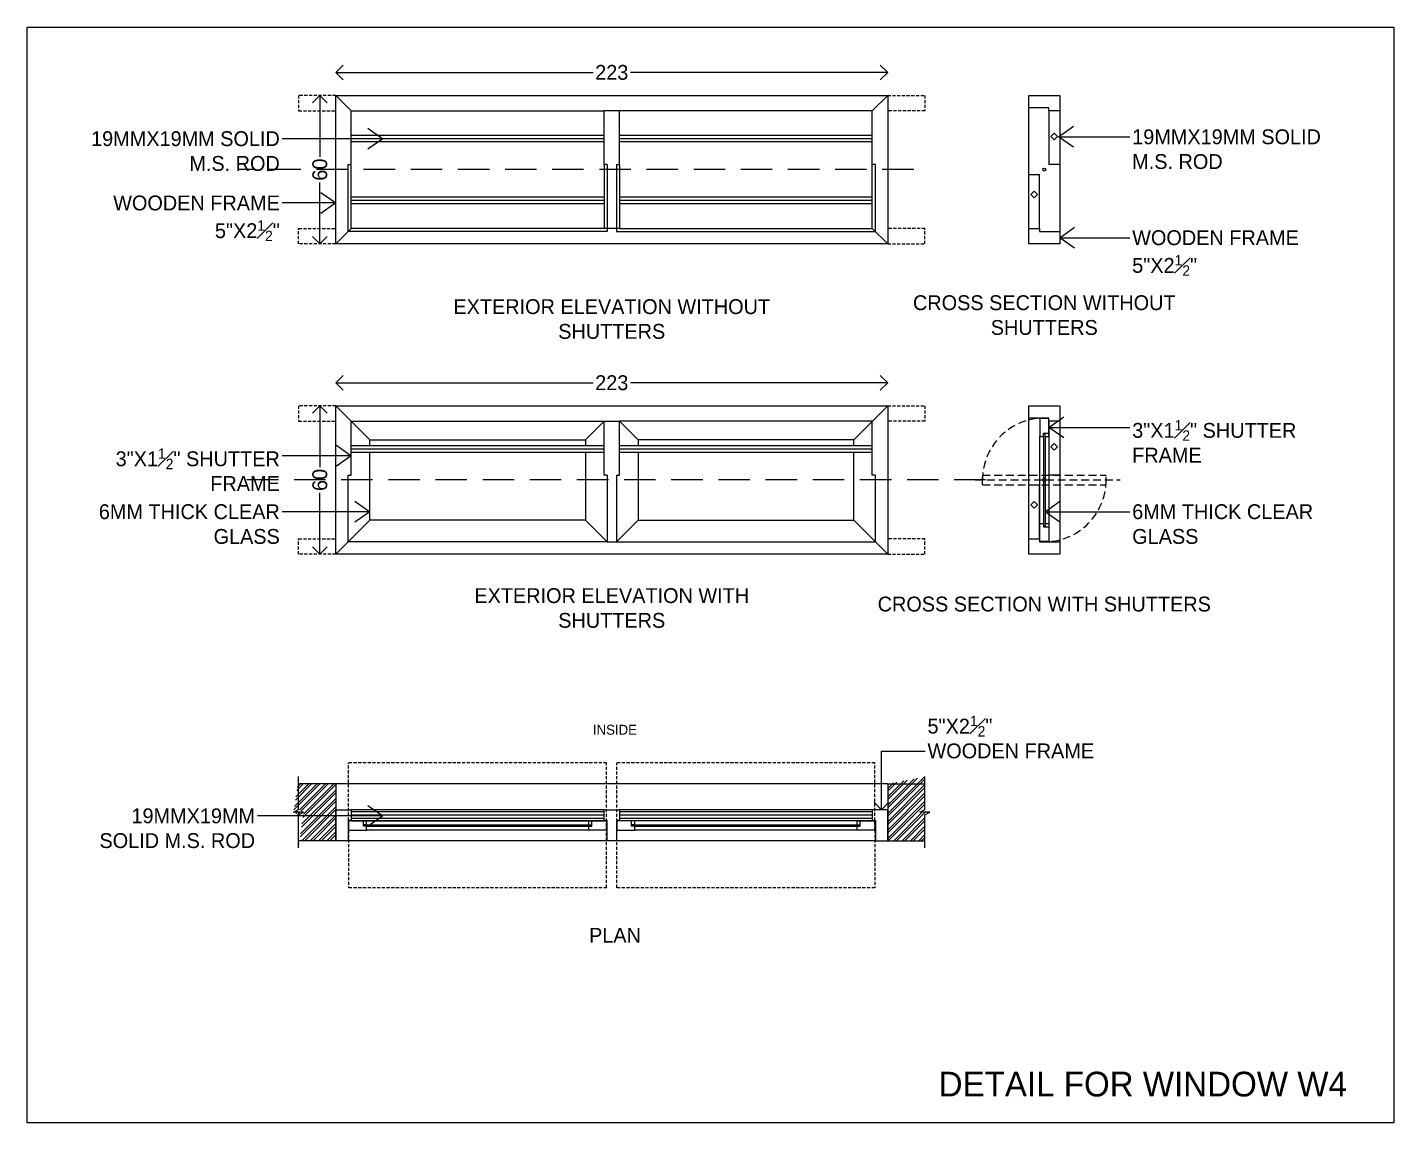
# Model space of a CAD drawing. Header units: metres. Extents: x -16 to 65907, y -5261 to 15511.
# Drawn here: x 33660 to 34212, y 9332 to 9775 of the extents above; entities that cross this region are included whole.
import ezdxf

# ---------------------------------------------------------------- set-up
doc = ezdxf.new("R2010")
doc.units = ezdxf.units.M
doc.header["$PDMODE"] = 67
doc.header["$PDSIZE"] = -5
doc.linetypes.add('DASHED', pattern=[19.05, 12.7, -6.35])
doc.layers.get('0').update_dxf_attribs({"color": 6})
for name, color, linetype in [('BC-DIMENSION', 8, 'Continuous'), ('BC-GREYCOLOR', 8, 'Continuous'), ('BC-HATCH', 8, 'Continuous'), ('BC-JOINERY', 93, 'Continuous'), ('BC-TEXT', 7, 'Continuous'), ('BC-WHITECOLOR', 7, 'Continuous')]:
    doc.layers.add(name, color=color, linetype=linetype)
doc.styles.add('BC-1IN10-2', font='FreeSans.ttf', dxfattribs={"height": 4})
doc.styles.add('BC-1IN10-3', font='FreeSans.ttf', dxfattribs={"height": 6})
doc.styles.add('BC-1IN50-1', font='FreeSans.ttf', dxfattribs={"height": 10})
doc.dimstyles.new('BC-1IN10-3', dxfattribs={"dimtxt": 6, "dimasz": 6, "dimexe": 0.18, "dimexo": 0.0625, "dimgap": 1, "dimtad": 0, "dimtoh": 1, "dimzin": 12, "dimdsep": 46, "dimtxsty": 'BC-1IN10-3', "dimblk": 'OPEN90', "dimcen": 0.09, "dimse1": 1, "dimse2": 1, "dimclrd": 256, "dimclre": 256, "dimclrt": 7, "dimadec": 0, "dimazin": 0, "dimtfac": 1, "dimtdec": 1, "dimtofl": 0, "dimtmove": 1, "dimatfit": 3, "dimldrblk": 'OPEN90', "dimfxl": 1, "dimtolj": 1, "dimtzin": 0, "dimlwd": -3, "dimarcsym": 0})
doc.dimstyles.new('BC-1IN50-1', dxfattribs={"dimtxt": 10, "dimasz": 10, "dimexe": 0.18, "dimexo": 0.0625, "dimgap": 1, "dimtad": 0, "dimdec": 1, "dimzin": 12, "dimdsep": 46, "dimtxsty": 'BC-1IN50-1', "dimblk": 'OPEN90', "dimcen": 0.09, "dimse1": 1, "dimse2": 1, "dimclrd": 8, "dimclre": 256, "dimclrt": 7, "dimadec": 0, "dimazin": 0, "dimtfac": 1, "dimtdec": 0, "dimtofl": 0, "dimtmove": 1, "dimatfit": 3, "dimfxl": 1, "dimtolj": 1, "dimtzin": 0, "dimlwd": -3, "dimarcsym": 0})

# ---------------------------------------------------------------- blocks, each defined once
blk = doc.blocks.new('_OPEN90')
at = {"color": 0, "linetype": 'ByBlock'}
for p, q in [((0, 0), (-1, 0)), ((-0.5, 0.5), (0, 0)), ((0, 0), (-0.5, -0.5))]:
    blk.add_line(p, q, dxfattribs=at)
blk = doc.blocks.new('*D818')
at = {"layer": 'BC-DIMENSION', "lineweight": -3}
for p, q in [((33791.03, 9756.34), (33889.01, 9756.34)), ((34002.03, 9756.34), (33904.05, 9756.34))]:
    blk.add_line(p, q, dxfattribs=at)
at = {"layer": 'Defpoints', "color": 0}
for p in [(33785.03, 9756.34), (33785.03, 9747.08), (34008.03, 9747.08)]:
    blk.add_point(p, dxfattribs=at)
at = {"layer": 'BC-DIMENSION', "lineweight": -3, "xscale": 6, "yscale": 6, "zscale": 6, "rotation": 180}
blk.add_blockref('_OPEN90', (33785.03, 9756.34), dxfattribs=at)
at = {"layer": 'BC-DIMENSION', "lineweight": -3, "xscale": 6, "yscale": 6, "zscale": 6}
blk.add_blockref('_OPEN90', (34008.03, 9756.34), dxfattribs=at)
at = {"layer": 'BC-DIMENSION', "color": 7, "insert": (33896.53, 9756.34), "char_height": 6, "attachment_point": 5, "style": 'BC-1IN10-3'}
blk.add_mtext('\\A1;223', dxfattribs=at)
blk = doc.blocks.new('*D820')
at = {"layer": 'BC-DIMENSION', "lineweight": -3}
for p, q in [((33778.6, 9741.08), (33778.6, 9722.28)), ((33778.6, 9693.08), (33778.6, 9711.89))]:
    blk.add_line(p, q, dxfattribs=at)
at = {"layer": 'Defpoints', "color": 0}
for p in [(33778.6, 9747.08), (33785.03, 9747.08), (33785.03, 9687.08)]:
    blk.add_point(p, dxfattribs=at)
at = {"layer": 'BC-DIMENSION', "lineweight": -3, "xscale": 6, "yscale": 6, "zscale": 6}
for p, rotation in [((33778.6, 9747.08), 90), ((33778.6, 9687.08), 270)]:
    blk.add_blockref('_OPEN90', p, dxfattribs=dict(at, rotation=rotation))
at = {"layer": 'BC-DIMENSION', "color": 7, "insert": (33778.6, 9717.08), "char_height": 6, "attachment_point": 5, "rotation": 90, "style": 'BC-1IN10-3'}
blk.add_mtext('\\A1;60', dxfattribs=at)
blk = doc.blocks.new('*D821')
at = {"layer": 'BC-DIMENSION', "lineweight": -3}
for p, q in [((33791.03, 9630.96), (33889.01, 9630.96)), ((34002.03, 9630.96), (33904.05, 9630.96))]:
    blk.add_line(p, q, dxfattribs=at)
at = {"layer": 'Defpoints', "color": 0}
for p in [(33785.03, 9630.96), (33785.03, 9621.71), (34008.03, 9621.71)]:
    blk.add_point(p, dxfattribs=at)
at = {"layer": 'BC-DIMENSION', "lineweight": -3, "xscale": 6, "yscale": 6, "zscale": 6, "rotation": 180}
blk.add_blockref('_OPEN90', (33785.03, 9630.96), dxfattribs=at)
at = {"layer": 'BC-DIMENSION', "lineweight": -3, "xscale": 6, "yscale": 6, "zscale": 6}
blk.add_blockref('_OPEN90', (34008.03, 9630.96), dxfattribs=at)
at = {"layer": 'BC-DIMENSION', "color": 7, "insert": (33896.53, 9630.96), "char_height": 6, "attachment_point": 5, "style": 'BC-1IN10-3'}
blk.add_mtext('\\A1;223', dxfattribs=at)
blk = doc.blocks.new('*D822')
at = {"layer": 'BC-DIMENSION', "lineweight": -3}
for p, q in [((33778.6, 9615.71), (33778.6, 9596.9)), ((33778.6, 9567.71), (33778.6, 9586.51))]:
    blk.add_line(p, q, dxfattribs=at)
at = {"layer": 'Defpoints', "color": 0}
for p in [(33778.6, 9621.71), (33785.03, 9621.71), (33785.03, 9561.71)]:
    blk.add_point(p, dxfattribs=at)
at = {"layer": 'BC-DIMENSION', "lineweight": -3, "xscale": 6, "yscale": 6, "zscale": 6}
for p, rotation in [((33778.6, 9621.71), 90), ((33778.6, 9561.71), 270)]:
    blk.add_blockref('_OPEN90', p, dxfattribs=dict(at, rotation=rotation))
at = {"layer": 'BC-DIMENSION', "color": 7, "insert": (33778.6, 9591.71), "char_height": 6, "attachment_point": 5, "rotation": 90, "style": 'BC-1IN10-3'}
blk.add_mtext('\\A1;60', dxfattribs=at)

msp = doc.modelspace()

# ---------------------------------------------------------------- hatches: boundary and pattern name
at = {"layer": 'BC-HATCH'}
h = msp.add_hatch(dxfattribs=at)
h.set_pattern_fill('ANSI32', color=256, scale=0.25, style=0)
h.set_pattern_definition([(45, (214.4958, 779.009), (-1.68379802, 1.68379802), []), (45, (215.6183, 779.009), (-1.68379802, 1.68379802), [])])
edge = h.paths.add_edge_path()
edge.add_line((34023.027, 9443.102), (34023.027, 9456.41))
edge.add_line((34023.027, 9456.41), (34025.047, 9457.477))
edge.add_line((34025.047, 9457.477), (34021.006, 9457.477))
edge.add_line((34021.006, 9457.477), (34023.027, 9458.544))
edge.add_line((34023.027, 9458.544), (34023.027, 9471.852))
edge.add_line((34008.027, 9468.977), (34023.027, 9468.977))
edge.add_line((34008.027, 9468.977), (34008.027, 9445.977))
edge.add_line((34008.027, 9445.977), (34023.027, 9445.977))
edge = h.paths.add_edge_path()
edge.add_line((33785.027, 9468.977), (33785.027, 9445.977))
edge.add_line((33785.027, 9468.977), (33770.027, 9468.977))
edge.add_line((33770.027, 9458.544), (33770.027, 9471.852))
edge.add_line((33768.006, 9457.477), (33770.027, 9458.544))
edge.add_line((33772.047, 9457.477), (33768.006, 9457.477))
edge.add_line((33770.027, 9456.41), (33772.047, 9457.477))
edge.add_line((33770.027, 9443.102), (33770.027, 9456.41))
edge.add_line((33785.027, 9445.977), (33770.027, 9445.977))

# ---------------------------------------------------------------- linework, layer by layer
for p, q in [((34065.017, 9747.084), (34077.517, 9747.084)), ((34065.017, 9621.705), (34077.517, 9621.705))]:
    msp.add_line(p, q)
at = {"layer": 'BC-GREYCOLOR'}
for p, q in [((33791.277, 9740.834), (33785.027, 9747.084)), ((34001.777, 9740.834), (34008.027, 9747.084)), ((33899.652, 9740.834), (33893.402, 9740.834)), ((33791.277, 9693.334), (33785.027, 9687.084)), ((33899.652, 9693.334), (33893.402, 9693.334)), ((34008.027, 9687.084), (34001.777, 9693.334)), ((33798.777, 9607.955), (33785.027, 9621.705)), ((33994.277, 9607.955), (34008.027, 9621.705)), ((33885.902, 9607.955), (33893.402, 9615.455)), ((33893.402, 9615.455), (33899.652, 9615.455)), ((33899.652, 9615.455), (33907.152, 9607.955)), ((33798.777, 9575.455), (33785.027, 9561.705)), ((33885.902, 9575.455), (33894.652, 9566.705)), ((33898.402, 9566.705), (33907.152, 9575.455)), ((33994.277, 9575.455), (34008.027, 9561.705)), ((33894.652, 9566.705), (33898.402, 9566.705)), ((34008.027, 9468.977), (33785.027, 9468.977))]:
    msp.add_line(p, q, dxfattribs=at)
at = {"layer": 'BC-GREYCOLOR', "linetype": 'DASHED'}
for p, q in [((34018.526, 9717.084), (33745.466, 9717.084)), ((34047.587, 9591.705), (33745.466, 9591.705))]:
    msp.add_line(p, q, dxfattribs=at)
at = {"layer": 'BC-GREYCOLOR', "linetype": 'DASHED', "ltscale": 0.25}
for p, q in [((34043.34, 9591.705), (34101.868, 9591.705)), ((34046.267, 9593.605), (34096.267, 9593.605)), ((34046.267, 9589.805), (34046.267, 9593.605)), ((34046.267, 9589.805), (34096.267, 9589.805)), ((34096.267, 9589.805), (34096.267, 9593.605))]:
    msp.add_line(p, q, dxfattribs=at)
at = {"layer": 'BC-GREYCOLOR', "linetype": 'DASHED', "ltscale": 0.1}
for p, q in [((33790.227, 9450.327), (33790.227, 9477.467)), ((33894.452, 9477.467), (33790.227, 9477.467)), ((33894.452, 9426.987), (33894.452, 9477.467)), ((34002.827, 9477.467), (33898.602, 9477.467)), ((33898.602, 9426.987), (33898.602, 9477.467)), ((34002.827, 9450.327), (34002.827, 9477.467)), ((33790.227, 9454.127), (33790.227, 9426.987)), ((34002.827, 9454.127), (34002.827, 9426.987)), ((33894.452, 9426.987), (33790.227, 9426.987)), ((34002.827, 9426.987), (33898.602, 9426.987))]:
    msp.add_line(p, q, dxfattribs=at)
for points in [[(33785.027, 9747.084), (33770.027, 9747.084), (33770.027, 9740.834), (33785.027, 9740.834)], [(34008.027, 9747.084), (34023.027, 9747.084), (34023.027, 9740.834), (34008.027, 9740.834)], [(33785.027, 9687.084), (33770.027, 9687.084), (33770.027, 9693.334), (33785.027, 9693.334)], [(34008.027, 9687.084), (34023.027, 9687.084), (34023.027, 9693.334), (34008.027, 9693.334)], [(33785.027, 9621.705), (33770.027, 9621.705), (33770.027, 9615.455), (33785.027, 9615.455)], [(34008.027, 9621.705), (34023.027, 9621.705), (34023.027, 9615.455), (34008.027, 9615.455)], [(33785.027, 9561.705), (33770.027, 9561.705), (33770.027, 9567.955), (33785.027, 9567.955)], [(34008.027, 9561.705), (34023.027, 9561.705), (34023.027, 9567.955), (34008.027, 9567.955)]]:
    msp.add_lwpolyline(points, dxfattribs=at)
at = {"layer": 'BC-GREYCOLOR', "linetype": 'DASHED', "ltscale": 0.25}
for start, end in [(85.64132, 180), (265.64132, 0)]:
    msp.add_arc((34071.267, 9591.705), 25, start, end, dxfattribs=at)
at = {"layer": 'BC-JOINERY'}
for p, q in [((34070.992, 9610.583), (34071.592, 9610.583)), ((34070.992, 9609.333), (34070.992, 9610.583)), ((34071.592, 9610.583), (34073.167, 9610.583)), ((34071.592, 9609.333), (34071.592, 9610.583)), ((34071.592, 9573.077), (34070.992, 9573.077)), ((34070.992, 9572.827), (34071.592, 9572.827)), ((34071.592, 9572.827), (34073.167, 9572.827)), ((33796.177, 9452.452), (33796.177, 9454.027)), ((33796.177, 9451.852), (33796.177, 9452.452)), ((33797.427, 9452.452), (33796.177, 9452.452)), ((33797.427, 9451.852), (33796.177, 9451.852)), ((33888.252, 9452.452), (33888.252, 9451.852)), ((33888.502, 9452.452), (33888.502, 9454.027)), ((33888.502, 9451.852), (33888.502, 9452.452)), ((33904.552, 9452.452), (33904.552, 9454.027)), ((33904.552, 9451.852), (33904.552, 9452.452)), ((33905.802, 9452.452), (33904.552, 9452.452)), ((33905.802, 9451.852), (33904.552, 9451.852)), ((33996.627, 9452.452), (33996.627, 9451.852)), ((33996.877, 9452.452), (33996.877, 9454.027)), ((33996.877, 9451.852), (33996.877, 9452.452))]:
    msp.add_line(p, q, dxfattribs=at)
for points in [[(34077.517, 9740.834), (34073.167, 9740.834), (34073.167, 9742.084), (34065.017, 9742.084), (34065.017, 9747.084), (34077.517, 9747.084)], [(34065.017, 9693.334), (34069.367, 9693.334), (34069.367, 9692.084), (34077.517, 9692.084), (34077.517, 9687.084), (34065.017, 9687.084)], [(34077.517, 9615.455), (34073.167, 9615.455), (34073.167, 9616.705), (34065.017, 9616.705), (34065.017, 9621.705), (34077.517, 9621.705)], [(34065.017, 9567.955), (34069.367, 9567.955), (34069.367, 9566.705), (34077.517, 9566.705), (34077.517, 9561.705), (34065.017, 9561.705)], [(33791.277, 9458.477), (33791.277, 9454.127), (33790.027, 9454.127), (33790.027, 9445.977), (33785.027, 9445.977), (33785.027, 9458.477)], [(33894.652, 9445.977), (33894.652, 9454.127), (33893.402, 9454.127), (33893.402, 9458.477), (33899.652, 9458.477), (33899.652, 9454.127), (33898.402, 9454.127), (33898.402, 9445.977), (33894.652, 9445.977)], [(34001.777, 9458.477), (34001.777, 9454.127), (34003.027, 9454.127), (34003.027, 9445.977), (34008.027, 9445.977), (34008.027, 9458.477)]]:
    msp.add_lwpolyline(points, close=True, dxfattribs=at)
for points in [[(34071.592, 9609.333), (34073.167, 9609.333), (34073.167, 9616.533), (34069.417, 9616.533), (34069.417, 9609.333), (34070.992, 9609.333)], [(34071.592, 9574.077), (34073.167, 9574.077), (34073.167, 9566.877), (34069.417, 9566.877), (34069.417, 9574.077), (34070.992, 9574.077)], [(33797.427, 9452.452), (33797.427, 9454.027), (33790.227, 9454.027), (33790.227, 9450.277), (33797.427, 9450.277), (33797.427, 9451.852)], [(33887.252, 9452.452), (33887.252, 9454.027), (33894.452, 9454.027), (33894.452, 9450.277), (33887.252, 9450.277), (33887.252, 9451.852)], [(33905.802, 9452.452), (33905.802, 9454.027), (33898.602, 9454.027), (33898.602, 9450.277), (33905.802, 9450.277), (33905.802, 9451.852)], [(33995.627, 9452.452), (33995.627, 9454.027), (34002.827, 9454.027), (34002.827, 9450.277), (33995.627, 9450.277), (33995.627, 9451.852)]]:
    msp.add_lwpolyline(points, dxfattribs=at)
at = {"layer": 'BC-WHITECOLOR'}
for p, q in [((33791.277, 9740.834), (33893.402, 9740.834)), ((33791.277, 9719.084), (33791.277, 9740.834)), ((33893.402, 9719.084), (33893.402, 9740.834)), ((33899.652, 9719.084), (33899.652, 9740.834)), ((34001.777, 9740.834), (33899.652, 9740.834)), ((34065.017, 9693.334), (34065.017, 9742.084)), ((34073.167, 9740.834), (34073.167, 9719.084)), ((34077.517, 9740.834), (34077.517, 9692.084)), ((33893.402, 9730.928), (33791.277, 9730.928)), ((33893.402, 9729.584), (33791.277, 9729.584)), ((33893.402, 9728.241), (33791.277, 9728.241)), ((34001.777, 9730.928), (33899.652, 9730.928)), ((34001.777, 9729.584), (33899.652, 9729.584)), ((34001.777, 9728.241), (33899.652, 9728.241)), ((33790.027, 9692.084), (33790.027, 9719.084)), ((33790.027, 9719.084), (33791.277, 9719.084)), ((33791.277, 9693.334), (33791.277, 9719.084)), ((33894.652, 9719.084), (33893.402, 9719.084)), ((33893.402, 9719.084), (33893.402, 9693.334)), ((33894.652, 9719.084), (33894.652, 9692.084)), ((33898.402, 9719.084), (33899.652, 9719.084)), ((33899.652, 9719.084), (33899.652, 9693.334)), ((34001.777, 9693.334), (34001.777, 9719.084)), ((34077.517, 9719.084), (34073.167, 9719.084)), ((34065.017, 9715.084), (34069.367, 9715.084)), ((34069.367, 9693.334), (34069.367, 9715.084)), ((33893.402, 9705.928), (33791.277, 9705.928)), ((33893.402, 9704.584), (33791.277, 9704.584)), ((34001.777, 9705.928), (33899.652, 9705.928)), ((34001.777, 9704.584), (33899.652, 9704.584)), ((33893.402, 9703.241), (33791.277, 9703.241)), ((34001.777, 9703.241), (33899.652, 9703.241)), ((33893.402, 9693.334), (33791.277, 9693.334)), ((33899.652, 9693.334), (34001.777, 9693.334)), ((33894.652, 9692.084), (33790.027, 9692.084)), ((34065.017, 9567.955), (34065.017, 9616.705)), ((33791.277, 9615.455), (33893.402, 9615.455)), ((33893.402, 9593.705), (33893.402, 9615.455)), ((33899.652, 9593.705), (33899.652, 9615.455)), ((34001.777, 9615.455), (33899.652, 9615.455)), ((34071.592, 9610.333), (34070.992, 9610.333)), ((34073.167, 9615.455), (34073.167, 9593.705)), ((34077.517, 9615.455), (34077.517, 9566.705)), ((33893.402, 9605.549), (33791.277, 9605.549)), ((34001.777, 9605.549), (33899.652, 9605.549)), ((34069.417, 9574.077), (34069.417, 9609.333)), ((34070.992, 9609.333), (34070.992, 9572.827)), ((34071.592, 9609.333), (34071.592, 9572.827)), ((34073.167, 9605.519), (34073.167, 9574.077)), ((33893.402, 9604.205), (33791.277, 9604.205)), ((33893.402, 9602.862), (33791.277, 9602.862)), ((34001.777, 9604.205), (33899.652, 9604.205)), ((34001.777, 9602.862), (33899.652, 9602.862)), ((33894.652, 9593.705), (33893.402, 9593.705)), ((33898.402, 9593.705), (33899.652, 9593.705)), ((34065.017, 9589.705), (34069.367, 9589.705)), ((34069.367, 9567.955), (34069.367, 9589.705)), ((34077.517, 9593.705), (34073.167, 9593.705)), ((33770.027, 9458.544), (33770.027, 9471.852)), ((33785.027, 9468.977), (33770.027, 9468.977)), ((33785.027, 9468.977), (33785.027, 9445.977)), ((34008.027, 9468.977), (34008.027, 9445.977)), ((34008.027, 9468.977), (34023.027, 9468.977)), ((34023.027, 9458.544), (34023.027, 9471.852)), ((33768.006, 9457.477), (33770.027, 9458.544)), ((33772.047, 9457.477), (33768.006, 9457.477)), ((33770.027, 9456.41), (33772.047, 9457.477)), ((33770.027, 9443.102), (33770.027, 9456.41)), ((33893.402, 9458.477), (33791.277, 9458.477)), ((33893.402, 9457.645), (33791.277, 9457.645)), ((33893.402, 9456.302), (33791.277, 9456.302)), ((34001.777, 9458.477), (33899.652, 9458.477)), ((34001.777, 9457.645), (33899.652, 9457.645)), ((34001.777, 9456.302), (33899.652, 9456.302)), ((34021.006, 9457.477), (34023.027, 9458.544)), ((34025.047, 9457.477), (34021.006, 9457.477)), ((34023.027, 9456.41), (34025.047, 9457.477)), ((34023.027, 9443.102), (34023.027, 9456.41)), ((33893.402, 9454.958), (33791.277, 9454.958)), ((33791.277, 9454.127), (33893.402, 9454.127)), ((33791.304, 9454.027), (33813.054, 9454.027)), ((33796.427, 9452.452), (33796.427, 9451.852)), ((33797.427, 9452.452), (33888.502, 9452.452)), ((33797.427, 9451.852), (33888.502, 9451.852)), ((33887.252, 9450.277), (33797.427, 9450.277)), ((33801.24, 9454.027), (33887.252, 9454.027)), ((34001.777, 9454.958), (33899.652, 9454.958)), ((33899.652, 9454.127), (34001.777, 9454.127)), ((33904.802, 9452.452), (33904.802, 9451.852)), ((33905.802, 9452.452), (33996.877, 9452.452)), ((33905.802, 9451.852), (33996.877, 9451.852)), ((33995.627, 9450.277), (33905.802, 9450.277)), ((33785.027, 9445.977), (33770.027, 9445.977)), ((34003.027, 9445.977), (33790.027, 9445.977)), ((34008.027, 9445.977), (34023.027, 9445.977))]:
    msp.add_line(p, q, dxfattribs=at)
for points in [[(34008.027, 9747.084), (34008.027, 9687.084), (33785.027, 9687.084), (33785.027, 9747.084)], [(34075.317, 9729.074), (34076.66, 9730.418), (34075.317, 9731.761), (34073.973, 9730.418)], [(34067.192, 9705.741), (34068.535, 9707.084), (34067.192, 9708.428), (34065.848, 9707.084)], [(34008.027, 9621.705), (34008.027, 9561.705), (33785.027, 9561.705), (33785.027, 9621.705)], [(34075.317, 9603.695), (34076.66, 9605.038), (34075.317, 9606.382), (34073.973, 9605.038)], [(34067.192, 9580.362), (34068.535, 9581.705), (34067.192, 9583.049), (34065.848, 9581.705)]]:
    msp.add_lwpolyline(points, close=True, dxfattribs=at)
for points in [[(33898.402, 9719.084), (33898.402, 9692.084), (34003.027, 9692.084), (34003.027, 9719.084), (34001.777, 9719.084), (34001.777, 9740.834)], [(33894.652, 9593.705), (33894.652, 9566.705), (33790.027, 9566.705), (33790.027, 9593.705), (33791.277, 9593.705), (33791.277, 9615.455)], [(33898.402, 9593.705), (33898.402, 9566.705), (34003.027, 9566.705), (34003.027, 9593.705), (34001.777, 9593.705), (34001.777, 9615.455)], [(33798.777, 9605.549), (33798.777, 9607.955), (33885.902, 9607.955), (33885.902, 9605.549)], [(33994.277, 9605.549), (33994.277, 9607.955), (33907.152, 9607.955), (33907.152, 9605.549)], [(33885.902, 9602.862), (33885.902, 9575.455), (33798.777, 9575.455), (33798.777, 9602.862)], [(33907.152, 9602.862), (33907.152, 9575.455), (33994.277, 9575.455), (33994.277, 9602.862)]]:
    msp.add_lwpolyline(points, dxfattribs=at)
for centre in [(34071.267, 9717.084), (34071.267, 9591.705)]:
    msp.add_circle(centre, 0.6, dxfattribs=at)
at = {"layer": 'Defpoints'}
msp.add_lwpolyline([(33660.422, 9332.065), (33660.422, 9774.565), (34212.422, 9774.565), (34212.422, 9332.065)], close=True, dxfattribs=at)

# ---------------------------------------------------------------- texts
at = {"layer": 'BC-TEXT', "color": 7, "char_height": 6, "style": 'BC-1IN10-3'}
for s, insert, width, attachment_point in [('{19MMX19MM SOLID M.S. ROD}', (33762.425, 9732.584), 88.39997, 3), ('{19MMX19MM SOLID M.S. ROD}', (34106.785, 9733.34), 88.39997, 1), ('{\\A1;WOODEN FRAME 5"X2{\\H0.7x;\\S1#2;}"}', (33762.425, 9706.618), 88.39997, 3), ('{\\A1;WOODEN FRAME 5"X2{\\H0.7x;\\S1#2;}"}', (34106.785, 9692.584), 88.39997, 1), ('{\\A1;3"X1\\H1x;{\\H0.7x;\\S1#2;}" SHUTTER FRAME}', (34106.785, 9615.933), 89.47914, 1), ('{\\A1;3"X1\\H1x;{\\H0.7x;\\S1#2;}" SHUTTER FRAME}', (33762.425, 9604.467), 89.47914, 3), ('{\\A1;\\H1x;6MM THICK CLEAR GLASS}', (33762.425, 9581.893), 73.45353, 3), ('{\\A1;\\H1x;6MM THICK CLEAR GLASS}', (34106.785, 9581.893), 73.45353, 1), ('{\\A1;5"X2{\\H0.7x;\\S1#2;}"\\PWOODEN FRAME}', (34024.088, 9479.172), 131.23406, 7), ('{19MMX19MM SOLID M.S. ROD}', (33752.425, 9459.02), 75.56234, 3)]:
    msp.add_mtext(s, dxfattribs=dict(at, insert=insert, width=width, attachment_point=attachment_point))
at = {"layer": 'BC-TEXT', "attachment_point": 5}
for s, insert, char_height, width, style in [('{\\pxqc;CROSS SECTION WITHOUT SHUTTERS}', (34071.267, 9658.272), 6, 129.74264, 'BC-1IN10-3'), ('{\\pxqc;EXTERIOR ELEVATION WITHOUT SHUTTERS}', (33896.527, 9656.685), 6, 129.74264, 'BC-1IN10-3'), ('{\\pxqc;EXTERIOR ELEVATION WITH SHUTTERS}', (33896.527, 9539.944), 6, 129.74264, 'BC-1IN10-3'), ('{\\pxqc;CROSS SECTION WITH SHUTTERS}', (34071.267, 9541.531), 6, 129.74264, 'BC-1IN10-3'), ('{\\pxqc;INSIDE}', (33897.811, 9490.765), 4, 165.16731, 'BC-1IN10-2'), ('{\\pxqc;PLAN}', (33897.824, 9407.765), 6, 165.16731, 'BC-1IN10-3'), ('{\\pxqc;DETAIL FOR WINDOW W4}', (34111.067, 9347.576), 10, 258.49544, 'BC-1IN10-3')]:
    msp.add_mtext(s, dxfattribs=dict(at, insert=insert, char_height=char_height, width=width, style=style))

# ---------------------------------------------------------------- dimensions: what is measured, and where the dimension line sits
at = {"layer": 'BC-DIMENSION'}
for base, p1, p2, picture, middle in [((33785.027, 9756.336), (34008.027, 9747.084), (33785.027, 9747.084), '*D818', (33896.527, 9756.336)), ((33785.027, 9630.957), (34008.027, 9621.705), (33785.027, 9621.705), '*D821', (33896.527, 9630.957))]:
    dim = msp.add_linear_dim(base=base, p1=p1, p2=p2, dimstyle='BC-1IN10-3', override={"dimlfac": 1}, dxfattribs=at)
    dim.commit()
    dim.dimension.update_dxf_attribs({"geometry": picture, "text_midpoint": middle})
for base, p1, p2, picture, middle in [((33778.602, 9747.084), (33785.027, 9687.084), (33785.027, 9747.084), '*D820', (33778.602, 9717.084)), ((33778.602, 9621.705), (33785.027, 9561.705), (33785.027, 9621.705), '*D822', (33778.602, 9591.705))]:
    dim = msp.add_linear_dim(base=base, p1=p1, p2=p2, angle=270, dimstyle='BC-1IN10-3', override={"dimlfac": 1}, dxfattribs=at)
    dim.commit()
    dim.dimension.update_dxf_attribs({"geometry": picture, "text_midpoint": middle})

# ---------------------------------------------------------------- leaders
at = {"layer": 'BC-TEXT', "annotation_type": 0, "has_hookline": 1}
for points, dimstyle, override, hookline_direction, text_width in [([(33804.027, 9729.584), (33763.425, 9729.584)], 'BC-1IN50-1', {"dimtxt": 6, "dimasz": 6, "dimtad": 0, "dimtoh": 1, "dimdec": 2, "dimtxsty": 'BC-1IN10-3', "dimclrd": 256, "dimtdec": 1, "dimldrblk": 'OPEN90'}, 1, 77.062), ([(34077.019, 9730.34), (34105.785, 9730.34)], 'BC-1IN50-1', {"dimtxt": 6, "dimasz": 6, "dimtad": 0, "dimtoh": 1, "dimdec": 2, "dimtxsty": 'BC-1IN10-3', "dimclrd": 256, "dimtdec": 1, "dimldrblk": 'OPEN90'}, 0, 77.062), ([(33785.027, 9703.618), (33763.425, 9703.618)], 'BC-1IN50-1', {"dimtxt": 6, "dimasz": 6, "dimtad": 0, "dimtoh": 1, "dimdec": 2, "dimtxsty": 'BC-1IN10-3', "dimclrd": 256, "dimtdec": 1, "dimldrblk": 'OPEN90'}, 1, 67.687), ([(34077.517, 9689.584), (34105.785, 9689.584)], 'BC-1IN50-1', {"dimtxt": 6, "dimasz": 6, "dimtad": 0, "dimtoh": 1, "dimdec": 2, "dimtxsty": 'BC-1IN10-3', "dimclrd": 256, "dimtdec": 1, "dimldrblk": 'OPEN90'}, 0, 67.687), ([(34073.167, 9612.933), (34105.785, 9612.933)], 'BC-1IN50-1', {"dimtxt": 6, "dimasz": 6, "dimtad": 0, "dimtoh": 1, "dimdec": 2, "dimtxsty": 'BC-1IN10-3', "dimclrd": 256, "dimtdec": 1, "dimldrblk": 'OPEN90'}, 0, 66.099), ([(33791.277, 9601.467), (33763.425, 9601.467)], 'BC-1IN50-1', {"dimtxt": 6, "dimasz": 6, "dimtad": 0, "dimtoh": 1, "dimdec": 2, "dimtxsty": 'BC-1IN10-3', "dimclrd": 256, "dimtdec": 1, "dimldrblk": 'OPEN90'}, 1, 66.099), ([(33798.777, 9578.893), (33763.425, 9578.893)], 'BC-1IN50-1', {"dimtxt": 6, "dimasz": 6, "dimtad": 0, "dimtoh": 1, "dimdec": 2, "dimtxsty": 'BC-1IN10-3', "dimclrd": 256, "dimtdec": 1, "dimldrblk": 'OPEN90'}, 1, 55.737), ([(34071.592, 9578.893), (34105.785, 9578.893)], 'BC-1IN50-1', {"dimtxt": 6, "dimasz": 6, "dimtad": 0, "dimtoh": 1, "dimdec": 2, "dimtxsty": 'BC-1IN10-3', "dimclrd": 256, "dimtdec": 1, "dimldrblk": 'OPEN90'}, 0, 55.737), ([(34005.527, 9458.477), (34005.527, 9482.172), (34023.088, 9482.172)], 'BC-1IN10-3', {"dimtad": 0}, 0, 67.687), ([(33804.027, 9456.02), (33753.425, 9456.02)], 'BC-1IN50-1', {"dimtxt": 6, "dimasz": 6, "dimtad": 0, "dimtoh": 1, "dimdec": 2, "dimtxsty": 'BC-1IN10-3', "dimclrd": 256, "dimtdec": 1, "dimldrblk": 'OPEN90'}, 1, 62.601)]:
    msp.add_leader(points, dimstyle=dimstyle, override=override, dxfattribs=dict(at, hookline_direction=hookline_direction, text_width=text_width))

doc.saveas('drawing.dxf')
